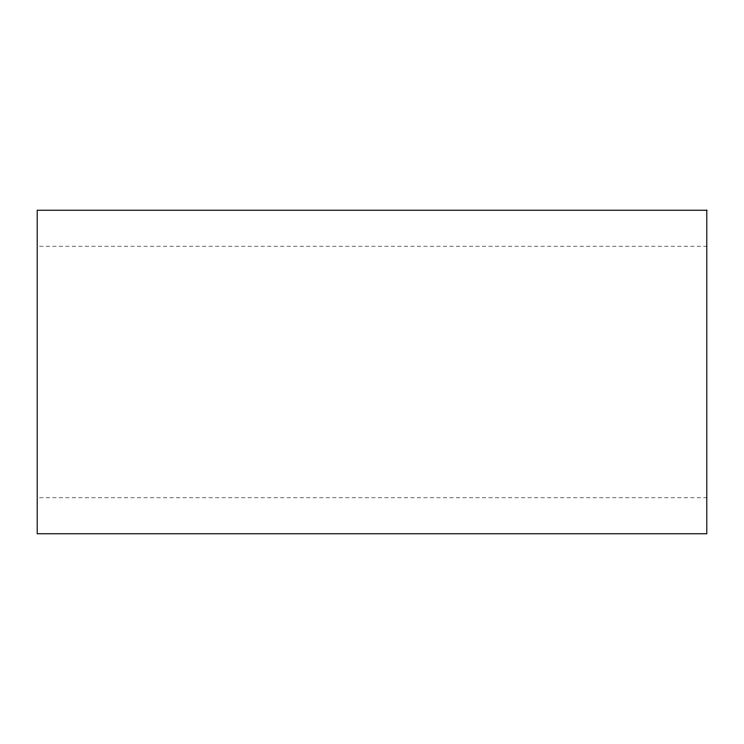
<?xml version="1.0" encoding="UTF-8"?>
<svg xmlns="http://www.w3.org/2000/svg" width="744" height="744" viewBox="0 0 744 744"><rect width="100%" height="100%" fill="white"/><g stroke="black" fill="none" stroke-linecap="round" stroke-linejoin="round"><path stroke-width="0.56" stroke-dasharray="3.72 2.79" d="M39.525 246.18L706.8 246.18M39.525 497.82L706.8 497.82"/><path stroke-width="1.12" d="M706.8 210.236L37.2 210.236L37.2 533.764L706.8 533.764L706.8 210.236"/></g></svg>
